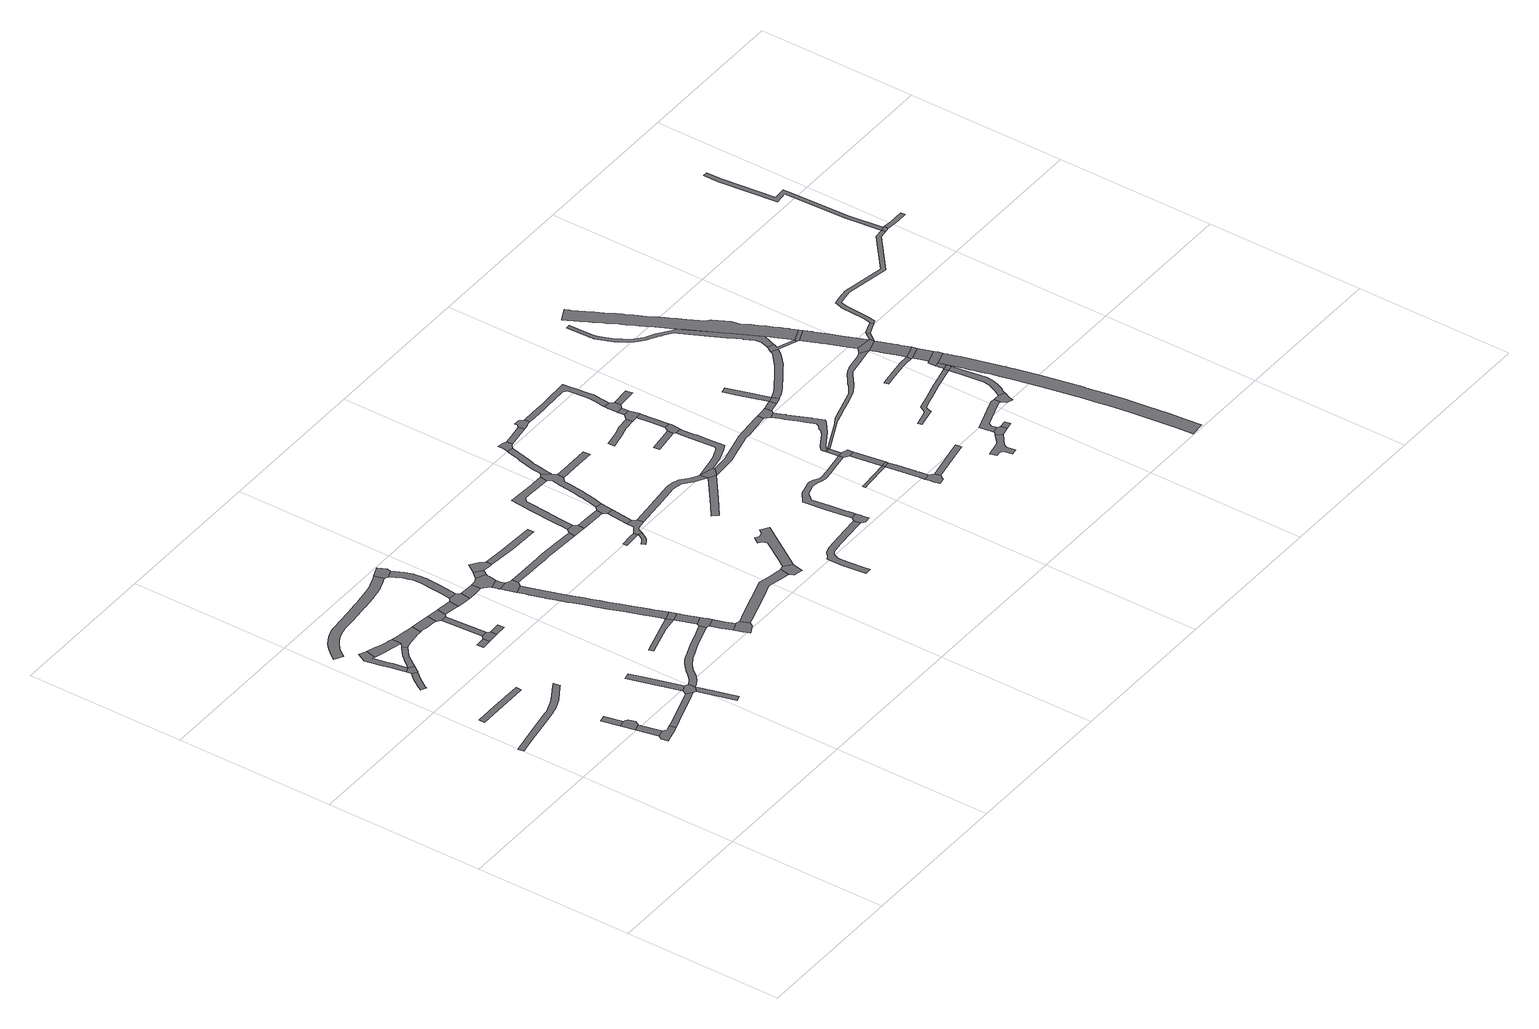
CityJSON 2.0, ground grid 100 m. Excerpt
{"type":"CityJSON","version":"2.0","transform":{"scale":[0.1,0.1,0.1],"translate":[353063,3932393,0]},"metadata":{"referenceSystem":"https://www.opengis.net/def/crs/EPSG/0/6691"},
"CityObjects":{
"road1":{"type":"Road","attributes":{"RoadStructureAttribute.sectionType":"1"},"geometry":[{"type":"MultiSurface","lod":"1","boundaries":[[[0,1,2,3,4,5,6,7,8,9,10,11,12,13,14,15,16,17,18,19,20,21,22,23]]]}]},
"road2":{"type":"Road","attributes":{"RoadStructureAttribute.sectionType":"1"},"geometry":[{"type":"MultiSurface","lod":"1","boundaries":[[[24,25,26,27,28]]]}]},
"road3":{"type":"Road","attributes":{"RoadStructureAttribute.sectionType":"1"},"geometry":[{"type":"MultiSurface","lod":"1","boundaries":[[[29,30,31,32]]]}]},
"road4":{"type":"Road","geometry":[{"type":"MultiSurface","lod":"1","boundaries":[[[33,34,35,36,37,29,32,38,39]]]}]},
"road5":{"type":"Road","attributes":{"RoadStructureAttribute.sectionType":"1"},"geometry":[{"type":"MultiSurface","lod":"1","boundaries":[[[40,41,42,43]]]}]},
"road6":{"type":"Road","attributes":{"RoadStructureAttribute.sectionType":"1"},"geometry":[{"type":"MultiSurface","lod":"1","boundaries":[[[42,31,30,44,45,46,43]]]}]},
"road7":{"type":"Road","attributes":{"RoadStructureAttribute.sectionType":"1"},"geometry":[{"type":"MultiSurface","lod":"1","boundaries":[[[47,48,49,50,51,52,53,54,55,56,57,58]]]}]},
"road8":{"type":"Road","geometry":[{"type":"MultiSurface","lod":"1","boundaries":[[[59,53,52,60,61,62,63]]]}]},
"road9":{"type":"Road","attributes":{"RoadStructureAttribute.sectionType":"1"},"geometry":[{"type":"MultiSurface","lod":"1","boundaries":[[[64,65,66,67,68,69,70,71,72,59,63,73,74,75,76,77,78]]]}]},
"road10":{"type":"Road","attributes":{"RoadStructureAttribute.sectionType":"1"},"geometry":[{"type":"MultiSurface","lod":"1","boundaries":[[[62,79,80,81,82,83,84,85,63]]]}]},
"road11":{"type":"Road","attributes":{"RoadStructureAttribute.sectionType":"1"},"geometry":[{"type":"MultiSurface","lod":"1","boundaries":[[[86,87,88,36,35,89,90,91,92,93]]]}]},
"road12":{"type":"Road","attributes":{"RoadStructureAttribute.sectionType":"1"},"geometry":[{"type":"MultiSurface","lod":"1","boundaries":[[[94,95,96,97,98,99,100,101,64,78]]]}]},
"road13":{"type":"Road","geometry":[{"type":"MultiSurface","lod":"1","boundaries":[[[96,102,82,81,103,104,105,106,107,108,109,110,111,112,113,97]]]}]},
"road14":{"type":"Road","geometry":[{"type":"MultiSurface","lod":"1","boundaries":[[[114,93,92,115,116,117,118,119,120]]]}]},
"road15":{"type":"Road","attributes":{"RoadStructureAttribute.sectionType":"1"},"geometry":[{"type":"MultiSurface","lod":"1","boundaries":[[[119,121,122,123,124,120]]]}]},
"road16":{"type":"Road","attributes":{"RoadStructureAttribute.sectionType":"1"},"geometry":[{"type":"MultiSurface","lod":"1","boundaries":[[[125,126,127,117,116,128,129]]]}]},
"road17":{"type":"Road","attributes":{"RoadStructureAttribute.sectionType":"1"},"geometry":[{"type":"MultiSurface","lod":"1","boundaries":[[[130,131,132,133,134,135,136,137,138,139,140,141,142,143,144,145,146,147,148,149,150,151,152,153,154,155,156,157,158,159,160,161,162,163,164,165,166,167,168,169,170,171,172,173,174,175,176,177,178]]]}]},
"road18":{"type":"Road","attributes":{"RoadStructureAttribute.sectionType":"1"},"geometry":[{"type":"MultiSurface","lod":"1","boundaries":[[[179,180,181,182,183]]]}]},
"road19":{"type":"Road","attributes":{"RoadStructureAttribute.sectionType":"1"},"geometry":[{"type":"MultiSurface","lod":"1","boundaries":[[[108,184,185,186,187,188,189,109]]]}]},
"road20":{"type":"Road","geometry":[{"type":"MultiSurface","lod":"1","boundaries":[[[182,190,191,192,193,194,183]]]}]},
"road21":{"type":"Road","attributes":{"RoadStructureAttribute.sectionType":"1"},"geometry":[{"type":"MultiSurface","lod":"1","boundaries":[[[194,193,195,196]]]}]},
"road22":{"type":"Road","attributes":{"RoadStructureAttribute.sectionType":"1"},"geometry":[{"type":"MultiSurface","lod":"1","boundaries":[[[191,197,198,192]]]}]},
"road23":{"type":"Road","geometry":[{"type":"MultiSurface","lod":"1","boundaries":[[[199,200,188,187,196,195]]]}]},
"road24":{"type":"Road","attributes":{"RoadStructureAttribute.sectionType":"1"},"geometry":[{"type":"MultiSurface","lod":"1","boundaries":[[[201,202,203,204,205,200,199]]]}]},
"road25":{"type":"Road","attributes":{"RoadStructureAttribute.sectionType":"1"},"geometry":[{"type":"MultiSurface","lod":"1","boundaries":[[[206,207,208,209,210,211,212,213,214,215,216,217,218,219,220,221,222,223,224,225,226,227,228,229,230,231,232,233,234,235,236,118,117]]]}]},
"road26":{"type":"Road","geometry":[{"type":"MultiSurface","lod":"1","boundaries":[[[237,238,203,202,239,240,241,242]]]}]},
"road27":{"type":"Road","attributes":{"RoadStructureAttribute.sectionType":"1"},"geometry":[{"type":"MultiSurface","lod":"1","boundaries":[[[243,244,245,246,247]]]}]},
"road28":{"type":"Road","attributes":{"RoadStructureAttribute.sectionType":"1"},"geometry":[{"type":"MultiSurface","lod":"1","boundaries":[[[248,249,250,251,252,253,254,255,256,257,258,259,260,261,262,263,264,265,266,267,268,269,270,271,272,273,274,275,276,277,237,242]]]}]},
"road29":{"type":"Road","attributes":{"RoadStructureAttribute.sectionType":"1"},"geometry":[{"type":"MultiSurface","lod":"1","boundaries":[[[240,278,279,280,281,282,241]]]}]},
"road30":{"type":"Road","geometry":[{"type":"MultiSurface","lod":"1","boundaries":[[[177,264,263,283,284,285,178]]]}]},
"road31":{"type":"Road","attributes":{"RoadStructureAttribute.sectionType":"1"},"geometry":[{"type":"MultiSurface","lod":"1","boundaries":[[[286,287,288,289,290,291,292]]]}]},
"road32":{"type":"Road","geometry":[{"type":"MultiSurface","lod":"1","boundaries":[[[293,281,280,294,286,292,295,296,297,298,299,300]]]}]},
"road33":{"type":"Road","geometry":[{"type":"MultiSurface","lod":"1","boundaries":[[[301,302,290,289,303,304,305,306]]]}]},
"road34":{"type":"Road","attributes":{"RoadStructureAttribute.sectionType":"1"},"geometry":[{"type":"MultiSurface","lod":"1","boundaries":[[[307,308,309,310,311,312,313,314,315,316,317,318,319,320,321,322,323,304,303,324,325,326,327,328,329,330,331,332,333,334,335,336,337,338,339,340,341,342,343,344,345,346,247,347]]]}]},
"road35":{"type":"Road","geometry":[{"type":"MultiSurface","lod":"1","boundaries":[[[246,348,347,247]]]}]},
"road36":{"type":"Road","attributes":{"RoadStructureAttribute.sectionType":"1"},"geometry":[{"type":"MultiSurface","lod":"1","boundaries":[[[349,350,351,352,353,348,246]]]}]},
"road37":{"type":"Road","geometry":[{"type":"MultiSurface","lod":"1","boundaries":[[[354,355,356,350,349,223,222,357]]]}]},
"road38":{"type":"Road","attributes":{"RoadStructureAttribute.sectionType":"1"},"geometry":[{"type":"MultiSurface","lod":"1","boundaries":[[[358,359,360,361,354,357]]]}]},
"road39":{"type":"Road","attributes":{"RoadStructureAttribute.sectionType":"1"},"geometry":[{"type":"MultiSurface","lod":"1","boundaries":[[[362,363,300,299,364,365]]]}]},
"road40":{"type":"Road","geometry":[{"type":"MultiSurface","lod":"1","boundaries":[[[360,359,366,367,368,369,370,371]]]}]},
"road41":{"type":"Road","geometry":[{"type":"MultiSurface","lod":"1","boundaries":[[[372,373,374,375,376,377,378,379,362,365]]]}]},
"road42":{"type":"Road","attributes":{"RoadStructureAttribute.sectionType":"1"},"geometry":[{"type":"MultiSurface","lod":"1","boundaries":[[[380,381,382,383,384,301,306,385,386,387,388,389,390,391,392,393]]]}]},
"road43":{"type":"Road","attributes":{"RoadStructureAttribute.sectionType":"1"},"geometry":[{"type":"MultiSurface","lod":"1","boundaries":[[[394,395,396,397,398,399,374,373]]]}]},
"road44":{"type":"Road","attributes":{"RoadStructureAttribute.sectionType":"1"},"geometry":[{"type":"MultiSurface","lod":"1","boundaries":[[[370,400,401,402,403,404,405,406,407,408,409,410,411,412,413,414,371]]]}]},
"road45":{"type":"Road","geometry":[{"type":"MultiSurface","lod":"1","boundaries":[[[392,415,416,417,418,419,420,393]]]}]},
"road46":{"type":"Road","geometry":[{"type":"MultiSurface","lod":"1","boundaries":[[[421,422,423,424,425,426]]]}]},
"road47":{"type":"Road","geometry":[{"type":"MultiSurface","lod":"1","boundaries":[[[427,428,429,407,406,430,431]]]}]},
"road48":{"type":"Road","attributes":{"RoadStructureAttribute.sectionType":"1"},"geometry":[{"type":"MultiSurface","lod":"1","boundaries":[[[432,433,434,435,436,437,438,439,440,441,442,443]]]}]},
"road49":{"type":"Road","attributes":{"RoadStructureAttribute.sectionType":"1"},"geometry":[{"type":"MultiSurface","lod":"1","boundaries":[[[444,445,446,418,417,447,448]]]}]},
"road50":{"type":"Road","geometry":[{"type":"MultiSurface","lod":"1","boundaries":[[[449,450,421,426,432,443,451,452,453,454,455,456]]]}]},
"road51":{"type":"Road","attributes":{"RoadStructureAttribute.sectionType":"1"},"geometry":[{"type":"MultiSurface","lod":"1","boundaries":[[[457,458,449,456]]]}]},
"road52":{"type":"Road","attributes":{"RoadStructureAttribute.sectionType":"1"},"geometry":[{"type":"MultiSurface","lod":"1","boundaries":[[[459,460,461,462,463,464,465,466,467,468,469,470,471,472,473,474,475,420,419,476,477,478,479,480,481,482,483,484,485,486,487,488,489,490,491]]]}]},
"road53":{"type":"Road","attributes":{"RoadStructureAttribute.sectionType":"1"},"geometry":[{"type":"MultiSurface","lod":"1","boundaries":[[[427,492,493,494,495,496,497,498,499,500,501,502,428]]]}]},
"road54":{"type":"Road","geometry":[{"type":"MultiSurface","lod":"1","boundaries":[[[503,448,447,504,458,457,505,506]]]}]},
"road55":{"type":"Road","attributes":{"RoadStructureAttribute.sectionType":"1"},"geometry":[{"type":"MultiSurface","lod":"1","boundaries":[[[507,508,509,510,511,512,513,514,515,516,517,518,519,520,521,522,523,524,525,526,527,528,529,530,531,532,533,534,535,536,537,538,539,540,541]]]}]},
"road56":{"type":"Road","geometry":[{"type":"MultiSurface","lod":"1","boundaries":[[[542,543,544,545,546,547,548,549,550,551,552,553,491,490,554,555,556,557,558,559,560,561,562,563,503,506]]]}]},
"road57":{"type":"Road","attributes":{"RoadStructureAttribute.sectionType":"1"},"geometry":[{"type":"MultiSurface","lod":"1","boundaries":[[[564,565,566,567,568,569,570,455,454,571,572,573,574,575,576,577,578,579]]]}]},
"road58":{"type":"Road","attributes":{"RoadStructureAttribute.sectionType":"1"},"geometry":[{"type":"MultiSurface","lod":"1","boundaries":[[[552,580,581,582,583,584,585,586,587,588,589,590,591,592,593,594,595,596,597,553]]]}]},
"road59":{"type":"Road","attributes":{"RoadStructureAttribute.sectionType":"1"},"geometry":[{"type":"MultiSurface","lod":"1","boundaries":[[[598,599,600,601,602,603,604,578]]]}]},
"road60":{"type":"Road","attributes":{"RoadStructureAttribute.sectionType":"1"},"geometry":[{"type":"MultiSurface","lod":"1","boundaries":[[[605,606,607,608,551,550]]]}]},
"road61":{"type":"Road","geometry":[{"type":"MultiSurface","lod":"1","boundaries":[[[540,609,610,611,612,613,614,541]]]}]},
"road62":{"type":"Road","geometry":[{"type":"MultiSurface","lod":"1","boundaries":[[[615,616,617,618,590,589,619,620,621]]]}]},
"road63":{"type":"Road","attributes":{"RoadStructureAttribute.sectionType":"1"},"geometry":[{"type":"MultiSurface","lod":"1","boundaries":[[[620,622,623,624,625,626,627,621]]]}]},
"road64":{"type":"Road","geometry":[{"type":"MultiSurface","lod":"1","boundaries":[[[628,629,579,578,604,630]]]}]},
"road65":{"type":"Road","geometry":[{"type":"MultiSurface","lod":"1","boundaries":[[[631,632,633,634,624,623,635,636,637,638,639,640]]]}]},
"road66":{"type":"Road","attributes":{"RoadStructureAttribute.sectionType":"1"},"geometry":[{"type":"MultiSurface","lod":"1","boundaries":[[[613,641,642,643,644,645,646,647,648,649,650,651,652,653,654,655,656,657,658,659,660,661,662,663,664,665,666,667,668,614]]]}]},
"road67":{"type":"Road","attributes":{"RoadStructureAttribute.sectionType":"1"},"geometry":[{"type":"MultiSurface","lod":"1","boundaries":[[[629,669,670,671,672,673,674,675,676,677,678,679,680,681,682,683,684,685,686,687,688,689,579]]]}]},
"road68":{"type":"Road","attributes":{"RoadStructureAttribute.sectionType":"1"},"geometry":[{"type":"MultiSurface","lod":"1","boundaries":[[[690,691,692,693,694,695,696,697]]]}]},
"road69":{"type":"Road","attributes":{"RoadStructureAttribute.sectionType":"1"},"geometry":[{"type":"MultiSurface","lod":"1","boundaries":[[[698,699,700,701]]]}]},
"road70":{"type":"Road","attributes":{"RoadStructureAttribute.sectionType":"1"},"geometry":[{"type":"MultiSurface","lod":"1","boundaries":[[[702,703,704,705,706,707]]]}]},
"road71":{"type":"Road","attributes":{"RoadStructureAttribute.sectionType":"1"},"geometry":[{"type":"MultiSurface","lod":"1","boundaries":[[[708,709,710,711,712,713,628,630,714,715,716,717,718,719,720,721,722]]]}]},
"road72":{"type":"Road","attributes":{"RoadStructureAttribute.sectionType":"1"},"geometry":[{"type":"MultiSurface","lod":"1","boundaries":[[[723,724,725,726,727,728,729,730,731,732,733,734,735,736,737,738,739,740,741,742,743,744,745,746,747,748,749,631,640]]]}]},
"road73":{"type":"Road","geometry":[{"type":"MultiSurface","lod":"1","boundaries":[[[698,701,679,678,750,751,752,753]]]}]},
"road74":{"type":"Road","geometry":[{"type":"MultiSurface","lod":"1","boundaries":[[[754,755,756,757,758,759,760,761,762]]]}]},
"road75":{"type":"Road","attributes":{"RoadStructureAttribute.sectionType":"1"},"geometry":[{"type":"MultiSurface","lod":"1","boundaries":[[[752,763,764,765,766,767,768,753]]]}]},
"road76":{"type":"Road","geometry":[{"type":"MultiSurface","lod":"1","boundaries":[[[769,765,764,770,771,772,690,697]]]}]},
"road77":{"type":"Road","attributes":{"RoadStructureAttribute.sectionType":"1"},"geometry":[{"type":"MultiSurface","lod":"1","boundaries":[[[707,773,774,775,776,777,778,756,755,779,780,781,782,783,784]]]}]},
"road78":{"type":"Road","attributes":{"RoadStructureAttribute.sectionType":"1"},"geometry":[{"type":"MultiSurface","lod":"1","boundaries":[[[785,786,787,772,771,788,789]]]}]},
"road79":{"type":"Road","geometry":[{"type":"MultiSurface","lod":"1","boundaries":[[[702,707,784,790]]]}]},
"road80":{"type":"Road","attributes":{"RoadStructureAttribute.sectionType":"1"},"geometry":[{"type":"MultiSurface","lod":"1","boundaries":[[[791,792,793,794]]]}]},
"road81":{"type":"Road","attributes":{"RoadStructureAttribute.sectionType":"1"},"geometry":[{"type":"MultiSurface","lod":"1","boundaries":[[[795,796,702,790,797]]]}]},
"road82":{"type":"Road","geometry":[{"type":"MultiSurface","lod":"1","boundaries":[[[798,734,733,799,800,801,785,789,802]]]}]},
"road83":{"type":"Road","geometry":[{"type":"MultiSurface","lod":"1","boundaries":[[[803,793,792,656,655,795,797]]]}]},
"road84":{"type":"Road","geometry":[{"type":"MultiSurface","lod":"1","boundaries":[[[804,805,806,791,794]]]}]},
"road85":{"type":"Road","attributes":{"RoadStructureAttribute.sectionType":"1"},"geometry":[{"type":"MultiSurface","lod":"1","boundaries":[[[807,808,798,802]]]}]},
"road86":{"type":"Road","attributes":{"RoadStructureAttribute.sectionType":"1"},"geometry":[{"type":"MultiSurface","lod":"1","boundaries":[[[809,810,811,812,754,762]]]}]},
"road87":{"type":"Road","attributes":{"RoadStructureAttribute.sectionType":"1"},"geometry":[{"type":"MultiSurface","lod":"1","boundaries":[[[813,814,815,816,817,818,819,820,821,822,823,824,825,826,806,805,827,828,829,830,831,832,833,834,835,836,837,838,839,840]]]}]},
"road88":{"type":"Road","geometry":[{"type":"MultiSurface","lod":"1","boundaries":[[[721,841,840,839,842,843,844,845,722]]]}]},
"road89":{"type":"Road","attributes":{"RoadStructureAttribute.sectionType":"1"},"geometry":[{"type":"MultiSurface","lod":"1","boundaries":[[[846,847,843,842,848,849,850,851]]]}]},
"road90":{"type":"Road","attributes":{"RoadStructureAttribute.sectionType":"1"},"geometry":[{"type":"MultiSurface","lod":"1","boundaries":[[[852,853,854,855,851,856]]]}]},
"road91":{"type":"Road","attributes":{"RoadStructureAttribute.sectionType":"1"},"geometry":[{"type":"MultiSurface","lod":"1","boundaries":[[[857,858,859,860,861,862,863,864,865,866,867,868,869,870,871,872]]]}]},
"road92":{"type":"Road","geometry":[{"type":"MultiSurface","lod":"1","boundaries":[[[851,850,873,874,856]]]}]},
"road93":{"type":"Road","geometry":[{"type":"MultiSurface","lod":"1","boundaries":[[[875,857,872,876,877,878,879]]]}]},
"road94":{"type":"Road","attributes":{"RoadStructureAttribute.sectionType":"1"},"geometry":[{"type":"MultiSurface","lod":"1","boundaries":[[[880,881,882,883,884,885,886,887,888,889,890,891,892,893,894,895,896,897,805,804,898,899,900,901,902,903,904,905,906,907,908,909,910,911,912,913,914,915,916,917,918,919]]]}]},
"road95":{"type":"Road","geometry":[{"type":"MultiSurface","lod":"1","boundaries":[[[876,920,921,877]]]}]},
"road96":{"type":"Road","attributes":{"RoadStructureAttribute.sectionType":"1"},"geometry":[{"type":"MultiSurface","lod":"1","boundaries":[[[874,922,923,924,925,926,927,928,929,930,931,932,933,934,935,936,937,938,939,940,941,942,943,944,856]]]}]},
"road97":{"type":"Road","attributes":{"RoadStructureAttribute.sectionType":"1"},"geometry":[{"type":"MultiSurface","lod":"1","boundaries":[[[878,945,946,947,948,949,950,951,952,953,954,879]]]}]},
"road98":{"type":"Road","attributes":{"RoadStructureAttribute.sectionType":"1"},"geometry":[{"type":"MultiSurface","lod":"1","boundaries":[[[955,956,957,958,959,960,961,962,963,964,965,966,967,968,969,970,971,972,973,974]]]}]},
"road99":{"type":"Road","attributes":{"RoadStructureAttribute.sectionType":"1"},"geometry":[{"type":"MultiSurface","lod":"1","boundaries":[[[975,976,977,978,979,980,981,982,983,984,985,986,987,988,989,990,991,992,993,994,995,996,997,998,999,1000,1001,1002,1003,1004,1005,1006,1007,1008,1009,1010,1011,1012,1013,1014,1015,1016,1017,1018,1019,1020,1021,1022,1023,1024,1025]]]}]},
"road100":{"type":"Road","geometry":[{"type":"MultiSurface","lod":"1","boundaries":[[[1026,1027,1028,1029,950,949,1030,1031]]]}]},
"road101":{"type":"Road","attributes":{"RoadStructureAttribute.sectionType":"1"},"geometry":[{"type":"MultiSurface","lod":"1","boundaries":[[[1032,1033,1034,1035,1036,1037,1038,1039,1040,1041,1042,1043,1044,1045]]]}]},
"road102":{"type":"Road","attributes":{"RoadStructureAttribute.sectionType":"1"},"geometry":[{"type":"MultiSurface","lod":"1","boundaries":[[[1046,1047,1048,1049,1050,1051,1052,1053,1054,1055,1056,1057,1058,1059,1060,1061,1062,1063,1064,1065,1066,1067,1068,1069,1070,1071,1072,1073,1074,1075,1076,1077,1078,1079,1080,1081,1082,1083,1084,1085,1086,1087,1088,1089,1090,1091,1092,1093,1094,1095,1096,1097,1098,1099,1100,1101,1102,1103,1104,1105,1106,1107,1108,1109]]]}]},
"road103":{"type":"Road","geometry":[{"type":"MultiSurface","lod":"1","boundaries":[[[1074,1110,1111,975,1025,1112,1113,1114,934,933,1115]]]}]},
"road104":{"type":"Road","attributes":{"RoadStructureAttribute.sectionType":"1"},"geometry":[{"type":"MultiSurface","lod":"1","boundaries":[[[1116,1117,1118,1119,1120,1121,1122,1123,1124,1125,1029,1028,1126,1127,1128,1129,1130,1131,1132,1133,1134,1135,974]]]}]},
"road105":{"type":"Road","attributes":{"RoadStructureAttribute.sectionType":"1"},"geometry":[{"type":"MultiSurface","lod":"1","boundaries":[[[1136,1137,1138,1139,1140,1141,1142,1143,1144,1145,1146,1147,1148,1149,1150,1151,1152,1153,1154,1155,1156,1157,1158,1159,1160,1161,1162,1163,1164,1165,1166,1167,1168,1169,1170,1171,1172,1173,1174,1175,1176,1177,1178,1179,1180,1181,1182,1183,1184,1185,1186,1187,1188,1189,1190,1191,1192,1193,1194,1195,1196,1197,1198,1199,1200,1201,1202,1203,1204,1205,1206,1207,1208,1209]]]}]},
"road106":{"type":"Road","geometry":[{"type":"MultiSurface","lod":"1","boundaries":[[[974,1135,1210,1211,955]]]}]},
"road107":{"type":"Road","attributes":{"RoadStructureAttribute.sectionType":"1"},"geometry":[{"type":"MultiSurface","lod":"1","boundaries":[[[1212,1213,1214,1215,1216,1211,1210,1217,1218,1219,1220,1209]]]}]},
"road108":{"type":"Road","geometry":[{"type":"MultiSurface","lod":"1","boundaries":[[[1221,1222,1075,1074,1115]]]}]},
"road109":{"type":"Road","geometry":[{"type":"MultiSurface","lod":"1","boundaries":[[[1223,1224,1225,1226,1227,1228,880,919]]]}]},
"road110":{"type":"Road","attributes":{"RoadStructureAttribute.sectionType":"1"},"geometry":[{"type":"MultiSurface","lod":"1","boundaries":[[[1229,1230,1231,1232,1233,1234,1226,1225,1235,1236,1237,1238,1239,1240,1241,1222,1221]]]}]},
"road111":{"type":"Road","attributes":{"RoadStructureAttribute.sectionType":"1"},"geometry":[{"type":"MultiSurface","lod":"1","boundaries":[[[1242,1243,1244,1245,1246,1247,1248,1249,1250,1223,919,1251,1252,1253,1254,1255,1045]]]}]},
"road112":{"type":"Road","geometry":[{"type":"MultiSurface","lod":"1","boundaries":[[[1256,1257,1212,1209,1208,1258,1259,1260,1261]]]}]},
"road113":{"type":"Road","geometry":[{"type":"MultiSurface","lod":"1","boundaries":[[[1044,1262,1263,1242,1045]]]}]},
"road114":{"type":"Road","attributes":{"RoadStructureAttribute.sectionType":"1"},"geometry":[{"type":"MultiSurface","lod":"1","boundaries":[[[1262,1264,1265,1266,1267,1268,1269,1261,1260,1263]]]}]},
"road115":{"type":"Road","attributes":{"RoadStructureAttribute.sectionType":"1"},"geometry":[{"type":"MultiSurface","lod":"1","boundaries":[[[1224,1223,1270,1271]]]}]},
"road116":{"type":"Road","geometry":[{"type":"MultiSurface","lod":"1","boundaries":[[[1270,1272,1273,1274,1275,1276,1277,1278,1279,1280,1281,1282,1271]]]}]},
"road117":{"type":"Road","attributes":{"RoadStructureAttribute.sectionType":"1"},"geometry":[{"type":"MultiSurface","lod":"1","boundaries":[[[1276,1283,1284,1285,1286,1287,1288,1289,1290,1291,1292,1293,1294,1295,1296,1297,1298,1299,1300,1277]]]}]},
"road118":{"type":"Road","geometry":[{"type":"MultiSurface","lod":"1","boundaries":[[[1291,1301,1302,1303,1304,1292]]]}]},
"road119":{"type":"Road","attributes":{"RoadStructureAttribute.sectionType":"1"},"geometry":[{"type":"MultiSurface","lod":"1","boundaries":[[[1304,1305,1306,1307,1308,1309,1310,1311,1312,1313,1314,1315,1292]]]}]},
"road120":{"type":"Road","attributes":{"RoadStructureAttribute.sectionType":"1"},"geometry":[{"type":"MultiSurface","lod":"1","boundaries":[[[1302,1316,1317,1318,1319,1320,1303]]]}]}
},
"vertices":[
[49,1406,0],[152,1426,0],[327,1456,0],[366,1462,0],[405,1471,0],[408,1472,0],[452,1488,0],[487,1503,0],[582,1561,0],[599,1571,0],[590,1613,0],[569,1600,0],[468,1539,0],[438,1525,0],[367,1500,0],[359,1498,0],[354,1498,0],[321,1493,0],[168,1466,0],[146,1463,0],[42,1442,0],[11,1437,0],[0,1434,0],[7,1398,0],
[92,1723,0],[443,1722,0],[444,1757,0],[236,1760,0],[93,1761,0],
[587,880,0],[556,1020,0],[510,1004,0],[540,870,0],
[535,803,0],[631,828,0],[657,836,0],[647,874,0],[612,864,0],[540,867,0],[525,842,0],
[508,1217,0],[465,1208,0],[490,1095,0],[534,1105,0],
[572,1046,0],[561,1090,0],[548,1097,0],
[165,2170,0],[197,2217,0],[209,2234,0],[225,2253,0],[235,2264,0],[247,2278,0],[220,2301,0],[208,2287,0],[175,2251,0],[137,2196,0],[125,2175,0],[159,2157,0],
[214,2330,0],[251,2283,0],[253,2286,0],[279,2322,0],[250,2343,0],
[239,2613,0],[222,2619,0],[191,2635,0],[162,2577,0],[168,2545,0],[185,2465,0],[196,2414,0],[198,2405,0],[211,2342,0],[236,2404,0],[230,2435,0],[223,2466,0],[207,2539,0],[204,2553,0],[221,2548,0],
[313,2368,0],[339,2403,0],[397,2450,0],[377,2477,0],[317,2429,0],[301,2408,0],[297,2404,0],
[848,937,0],[693,886,0],[671,880,0],[667,840,0],[715,855,0],[931,925,0],[966,937,0],[930,964,0],
[288,2530,0],[343,2514,0],[403,2498,0],[406,2562,0],[375,2569,0],[374,2569,0],[327,2582,0],[293,2594,0],
[385,2483,0],[409,2454,0],[422,2458,0],[448,2463,0],[497,2467,0],[511,2469,0],[551,2471,0],[560,2536,0],[524,2541,0],[486,2547,0],[476,2548,0],[470,2548,0],
[943,984,0],[974,933,0],[980,928,0],[1011,956,0],[1010,998,0],[987,1010,0],[946,989,0],
[921,1242,0],[897,1325,0],[854,1313,0],[868,1264,0],
[1083,710,0],[1053,813,0],[1039,861,0],[1017,800,0],[1046,698,0],
[789,2957,0],[771,2949,0],[733,2935,0],[706,2929,0],[670,2921,0],[585,2909,0],[565,2907,0],[535,2904,0],[465,2897,0],[377,2889,0],[322,2884,0],[315,2883,0],[297,2881,0],[275,2876,0],[252,2869,0],[227,2859,0],[195,2842,0],[169,2825,0],[150,2810,0],[140,2801,0],[105,2763,0],[74,2720,0],[128,2691,0],[148,2723,0],[173,2748,0],[206,2775,0],[229,2791,0],[243,2797,0],[251,2802,0],[277,2813,0],[303,2821,0],[311,2822,0],[333,2826,0],[369,2828,0],[414,2832,0],[514,2843,0],[529,2844,0],[547,2845,0],[555,2846,0],[595,2850,0],[639,2854,0],[667,2859,0],[699,2865,0],[737,2874,0],[755,2880,0],[760,2882,0],[770,2886,0],[823,2906,0],[809,2965,0],
[634,2150,0],[635,2119,0],[636,2110,0],[697,2113,0],[695,2153,0],
[575,2470,0],[592,2467,0],[666,2458,0],[676,2456,0],[685,2518,0],[650,2523,0],
[713,2114,0],[772,2116,0],[770,2156,0],[752,2171,0],[712,2172,0],
[737,2433,0],[697,2434,0],
[845,2119,0],[843,2159,0],
[753,2447,0],[765,2507,0],
[827,2437,0],[853,2433,0],[863,2494,0],[793,2504,0],[790,2504,0],
[1035,965,0],[1069,985,0],[1084,1000,0],[1092,1007,0],[1123,1045,0],[1130,1052,0],[1141,1062,0],[1162,1080,0],[1179,1093,0],[1191,1100,0],[1197,1104,0],[1217,1115,0],[1220,1116,0],[1266,1133,0],[1305,1150,0],[1325,1158,0],[1481,1211,0],[1467,1248,0],[1443,1240,0],[1408,1227,0],[1401,1224,0],[1311,1195,0],[1232,1164,0],[1200,1151,0],[1176,1141,0],[1171,1137,0],[1155,1126,0],[1129,1104,0],[1102,1078,0],[1078,1053,0],[1046,1020,0],
[885,2512,0],[870,2499,0],[897,2426,0],[950,2421,0],[956,2484,0],[937,2507,0],
[1134,1354,0],[1142,1325,0],[1336,1382,0],[1431,1394,0],[1415,1437,0],
[944,2578,0],[949,2626,0],[954,2682,0],[956,2705,0],[956,2707,0],[957,2715,0],[957,2729,0],[955,2754,0],[950,2783,0],[948,2798,0],[943,2817,0],[931,2846,0],[920,2872,0],[919,2873,0],[907,2895,0],[897,2913,0],[851,2894,0],[865,2870,0],[870,2861,0],[884,2826,0],[894,2803,0],[895,2797,0],[897,2789,0],[898,2785,0],[902,2770,0],[907,2738,0],[906,2706,0],[901,2651,0],[899,2638,0],[893,2573,0],
[986,2417,0],[992,2418,0],[1055,2421,0],[1053,2480,0],[1048,2480,0],
[904,2942,0],[878,2995,0],[845,2980,0],
[1099,2377,0],[1108,2347,0],[1110,2339,0],[1112,2330,0],[1172,2341,0],[1164,2371,0],[1160,2394,0],
[1084,2481,0],[1097,2387,0],[1161,2400,0],[1164,2426,0],[1167,2445,0],[1169,2454,0],[1175,2469,0],[1112,2495,0],
[1215,2323,0],[1198,2323,0],[1140,2241,0],[1198,2258,0],[1208,2273,0],[1215,2284,0],
[1454,1510,0],[1445,1534,0],[1436,1559,0],[1389,1689,0],[1378,1719,0],[1358,1775,0],[1340,1826,0],[1326,1866,0],[1326,1867,0],[1322,1878,0],[1313,1904,0],[1301,1936,0],[1294,1956,0],[1263,2048,0],[1255,2072,0],[1245,2102,0],[1244,2105,0],[1155,2191,0],[1160,2175,0],[1178,2118,0],[1179,2114,0],[1187,2087,0],[1190,2077,0],[1207,2025,0],[1230,1958,0],[1232,1952,0],[1233,1951,0],[1245,1915,0],[1257,1882,0],[1272,1839,0],[1276,1827,0],[1276,1826,0],[1281,1813,0],[1281,1812,0],[1302,1754,0],[1336,1660,0],[1367,1574,0],[1367,1572,0],[1397,1489,0],[1413,1444,0],[1473,1457,0],
[1488,1414,0],
[1476,1268,0],[1533,1289,0],[1496,1389,0],[1494,1396,0],[1491,1404,0],
[1556,1224,0],[1548,1248,0],[1544,1258,0],[1499,1203,0],
[1523,1136,0],[1546,1075,0],[1601,1098,0],[1580,1155,0],
[1146,2537,0],[1124,2509,0],[1178,2476,0],[1194,2499,0],
[1556,1048,0],[1565,1021,0],[1579,981,0],[1634,1010,0],[1651,1035,0],[1630,1090,0],
[1248,2495,0],[1263,2494,0],[1267,2534,0],[1243,2559,0],[1189,2596,0],[1187,2593,0],[1159,2553,0],[1148,2539,0],
[1628,2314,0],[1504,2320,0],[1463,2321,0],[1453,2321,0],[1306,2322,0],[1348,2280,0],[1391,2280,0],[1466,2279,0],[1501,2278,0],[1559,2276,0],[1678,2271,0],[1710,2269,0],[1732,2268,0],[1739,2309,0],
[1400,2483,0],[1446,2479,0],[1632,2471,0],[1634,2511,0],[1449,2519,0],[1386,2524,0],
[1676,1042,0],[1772,1073,0],[1890,1110,0],[1978,1139,0],[2095,1116,0],[2106,1114,0],[2126,1108,0],[2136,1170,0],[2111,1174,0],[2059,1184,0],[2007,1194,0],[1974,1200,0],[1908,1179,0],[1758,1132,0],[1663,1101,0],
[1807,2264,0],[1812,2264,0],[1819,2264,0],[1821,2305,0],[1803,2329,0],[1757,2331,0],
[1938,2016,0],[1897,2014,0],[1828,2010,0],[1829,1983,0],[1900,1987,0],[1939,1988,0],
[2213,1139,0],[2166,1176,0],[2159,1175,0],[2140,1082,0],[2199,1069,0],
[1942,1988,0],[1938,1979,0],[1928,1962,0],[1916,1948,0],[1905,1938,0],[1885,1929,0],[1896,1906,0],[1918,1917,0],[1934,1930,0],[1949,1948,0],[1961,1968,0],[1966,1979,0],
[1913,2301,0],[1911,2301,0],[1907,2302,0],[1984,2257,0],[1988,2298,0],
[1987,2093,0],[1982,2048,0],[1972,1994,0],[1981,2013,0],[1993,2021,0],[2051,2027,0],[2047,2068,0],[2025,2089,0],
[2042,2230,0],[2002,2235,0],
[1989,2722,0],[1980,2722,0],[1976,2722,0],[1952,2723,0],[1834,2728,0],[1832,2728,0],[1826,2728,0],[1793,2731,0],[1783,2624,0],[1782,2612,0],[1774,2519,0],[1772,2507,0],[1770,2481,0],[1764,2421,0],[1763,2407,0],[1762,2396,0],[1762,2386,0],[1804,2351,0],[1805,2386,0],[1810,2434,0],[1813,2455,0],[1822,2545,0],[1823,2563,0],[1824,2574,0],[1825,2577,0],[1833,2662,0],[1849,2676,0],[1856,2682,0],[1944,2678,0],[1946,2678,0],[1977,2677,0],[2045,2674,0],[2055,2719,0],
[2359,1360,0],[2408,1434,0],[2358,1467,0],[2338,1439,0],[2309,1433,0],[2284,1449,0],[2256,1408,0],[2281,1391,0],[2288,1362,0],[2197,1223,0],[2174,1189,0],
[2011,2319,0],[1992,2247,0],[2046,2270,0],[2051,2309,0],
[2615,1080,0],[2560,1075,0],[2448,1065,0],[2433,1061,0],[2418,1056,0],[2401,1047,0],[2392,1039,0],[2380,1026,0],[2358,1014,0],[2359,995,0],[2360,897,0],[2361,885,0],[2363,867,0],[2375,764,0],[2417,769,0],[2411,816,0],[2403,890,0],[2399,942,0],[2400,965,0],[2400,968,0],[2402,979,0],[2403,982,0],[2406,992,0],[2415,1006,0],[2425,1013,0],[2429,1016,0],[2439,1021,0],[2443,1022,0],[2453,1023,0],[2504,1029,0],[2553,1034,0],[2563,1035,0],[2571,1036,0],[2728,1049,0],[2720,1089,0],
[2055,2329,0],[2061,2353,0],[2067,2383,0],[2075,2416,0],[2075,2422,0],[2081,2464,0],[2093,2557,0],[2098,2593,0],[2120,2612,0],[2129,2657,0],[2110,2680,0],[2079,2738,0],[2065,2652,0],[2065,2650,0],[2057,2590,0],[2050,2543,0],[2044,2495,0],[2042,2482,0],[2036,2441,0],[2034,2427,0],[2031,2415,0],[2024,2383,0],
[2567,2015,0],[2523,2040,0],[2467,2084,0],[2426,2099,0],[2386,2103,0],[2153,2079,0],[2146,2078,0],[2142,2037,0],[2214,2045,0],[2386,2063,0],[2417,2059,0],[2447,2049,0],[2500,2007,0],[2556,1975,0],[2577,1963,0],[2569,2014,0],
[2112,2700,0],[2114,2715,0],[2117,2732,0],[2124,2768,0],[2129,2796,0],[2133,2823,0],[2135,2830,0],[2138,2841,0],[2143,2859,0],[2177,2993,0],[2138,3000,0],[2134,2985,0],[2122,2937,0],[2119,2922,0],[2110,2894,0],[2097,2845,0],[2088,2795,0],[2080,2745,0],
[2384,1813,0],[2383,1813,0],[2308,1756,0],[2336,1720,0],[2456,1812,0],[2456,1813,0],[2619,1938,0],
[2227,2612,0],[2374,2612,0],[2374,2657,0],[2227,2657,0],
[2750,1030,0],[2789,1036,0],[2783,1079,0],[2783,1080,0],[2777,1118,0],[2737,1112,0],
[2181,3061,0],[2144,3065,0],[2146,3040,0],[2146,3033,0],[2194,3012,0],[2208,3014,0],[2202,3051,0],
[2227,3017,0],[2354,3037,0],[2348,3074,0],[2277,3063,0],[2263,3060,0],[2227,3055,0],
[2660,1979,0],[2661,1990,0],[2621,1937,0],
[2422,3085,0],[2401,3107,0],[2361,3109,0],[2361,3088,0],[2366,3038,0],[2386,3042,0],[2387,3043,0],[2392,3047,0],[2413,3050,0],[2421,3050,0],
[2774,1142,0],[2770,1163,0],[2768,1178,0],[2754,1277,0],[2741,1388,0],[2752,1404,0],[2776,1429,0],[2831,1448,0],[2850,1450,0],[2883,1444,0],[2918,1433,0],[2941,1430,0],[2994,1437,0],[3026,1442,0],[3150,1460,0],[3146,1487,0],[3038,1471,0],[2991,1464,0],[2941,1457,0],[2929,1459,0],[2922,1460,0],[2893,1476,0],[2872,1487,0],[2857,1486,0],[2846,1486,0],[2762,1465,0],[2697,1414,0],[2714,1271,0],
[2746,2009,0],[2766,2013,0],[2831,2039,0],[2863,2052,0],[2855,2157,0],[2855,2159,0],[2850,2233,0],[2848,2247,0],[2843,2320,0],[2844,2333,0],[2804,2336,0],[2803,2320,0],[2808,2244,0],[2809,2239,0],[2809,2233,0],[2820,2091,0],[2810,2074,0],[2771,2058,0],[2746,2047,0],[2702,2038,0],[2649,2026,0],
[2745,2630,0],[2667,2623,0],[2610,2607,0],[2513,2588,0],[2515,2547,0],[2619,2568,0],[2674,2583,0],[2748,2589,0],
[2790,2385,0],[2624,2363,0],[2630,2324,0],[2789,2345,0],
[3210,1243,0],[3025,1227,0],[2999,1225,0],[3000,1207,0],[3027,1210,0],[3213,1225,0],
[3158,2055,0],[2968,2035,0],[2962,2033,0],[2949,2030,0],[2779,1987,0],[2772,1986,0],[2778,1946,0],[2824,1958,0],[2952,1989,0],[2974,1995,0],[2988,1997,0],[3020,1995,0],[3161,2014,0],[3183,2015,0],[3182,2056,0],
[2473,3048,0],[2520,3048,0],[2559,3049,0],[2589,3049,0],[2744,3054,0],[2766,3037,0],[2777,2928,0],[2780,2903,0],[2776,2859,0],[2769,2797,0],[2769,2794,0],[2810,2790,0],[2810,2793,0],[2811,2802,0],[2815,2845,0],[2820,2905,0],[2818,2930,0],[2808,3028,0],[2805,3049,0],[2800,3092,0],[2771,3091,0],[2747,3090,0],[2682,3089,0],[2595,3085,0],[2540,3086,0],[2508,3086,0],[2506,3086,0],
[2845,2358,0],[2848,2402,0],[2847,2415,0],[2807,2411,0],
[3317,966,0],[3289,985,0],[3248,979,0],[3249,978,0],[3252,954,0],[3255,930,0],[3263,892,0],[3303,900,0],[3325,932,0],
[2839,2504,0],[2830,2595,0],[2790,2591,0],[2792,2579,0],[2797,2519,0],[2799,2500,0],
[2790,2592,0],[2830,2598,0],[2814,2662,0],[2773,2659,0],
[3213,1223,0],[3213,1220,0],[3232,1091,0],[3240,1041,0],[3241,1034,0],[3241,1030,0],[3287,999,0],[3280,1044,0],[3278,1062,0],[3277,1066,0],[3259,1184,0],[3252,1231,0],
[2770,2703,0],[2772,2676,0],[2772,2672,0],[2812,2692,0],[2811,2706,0],
[3251,1243,0],
[3137,1561,0],[3146,1488,0],[3175,1491,0],[3166,1565,0],
[3182,1437,0],[3185,1410,0],[3221,1443,0],
[2830,2768,0],[2767,2780,0],[2766,2768,0],[2767,2740,0],[2830,2727,0],
[3216,1477,0],
[3169,1566,0],[3165,1575,0],[3135,1572,0],
[2957,2735,0],[2949,2775,0],
[3555,973,0],[3600,981,0],[3593,1018,0],[3549,1010,0],
[3234,1940,0],[3243,1917,0],[3271,1849,0],[3290,1803,0],[3297,1786,0],[3299,1780,0],[3311,1751,0],[3297,1724,0],[3283,1717,0],[3274,1697,0],[3251,1676,0],[3158,1619,0],[3136,1597,0],[3134,1583,0],[3164,1583,0],[3177,1596,0],[3280,1659,0],[3353,1715,0],[3365,1733,0],[3349,1771,0],[3339,1797,0],[3336,1802,0],[3309,1868,0],[3281,1934,0],[3281,1935,0],[3276,1947,0],[3254,2002,0],[3214,1986,0],
[3209,1998,0],[3264,2020,0],[3259,2063,0],[3230,2060,0],[3203,2057,0],
[3309,2073,0],[3265,2064,0],[3268,2021,0],[3313,2029,0],[3335,2035,0],[3324,2077,0],
[3310,2264,0],[3284,2349,0],[3246,2337,0],[3269,2262,0],[3363,2088,0],
[3791,892,0],[3749,854,0],[3740,845,0],[3738,843,0],[3634,820,0],[3647,778,0],[3678,784,0],[3699,768,0],[3708,717,0],[3728,721,0],[3745,724,0],[3737,775,0],[3736,779,0],[3738,782,0],[3751,804,0],[3820,860,0],
[3369,2044,0],[3379,2048,0],
[3809,908,0],[3877,871,0],[3869,908,0],[3851,922,0],[3808,915,0],
[3956,1920,0],[3938,1912,0],[3909,1906,0],[3880,1902,0],[3825,1892,0],[3820,1890,0],[3792,1879,0],[3761,1861,0],[3727,1835,0],[3700,1814,0],[3693,1808,0],[3683,1798,0],[3675,1792,0],[3630,1761,0],[3549,1736,0],[3433,1702,0],[3408,1695,0],[3365,1668,0],[3391,1669,0],[3402,1672,0],[3436,1682,0],[3506,1702,0],[3521,1707,0],[3553,1716,0],[3636,1741,0],[3647,1745,0],[3660,1750,0],[3699,1773,0],[3720,1790,0],[3729,1797,0],[3730,1798,0],[3735,1802,0],[3793,1847,0],[3801,1853,0],[3808,1854,0],[3861,1863,0],[3894,1868,0],[3909,1871,0],[3962,1880,0],[4010,1888,0],
[3922,880,0],[3913,915,0],
[3400,2057,0],[3404,2058,0],[3432,2071,0],[3469,2092,0],[3542,2140,0],[3603,2182,0],[3632,2201,0],[3692,2255,0],[3708,2270,0],[3722,2289,0],[3728,2298,0],[3731,2304,0],[3692,2324,0],[3689,2318,0],[3676,2301,0],[3605,2236,0],[3593,2228,0],[3549,2198,0],[3515,2175,0],[3468,2144,0],[3447,2130,0],[3408,2108,0],[3385,2098,0],
[3845,957,0],[3855,978,0],[4010,1030,0],[4033,1037,0],[4046,1035,0],[4047,1078,0],[4022,1079,0],[4005,1074,0],[3842,1019,0],[3795,1003,0],
[4108,1457,0],[3966,1422,0],[3961,1421,0],[3858,1393,0],[3836,1387,0],[3759,1368,0],[3736,1326,0],[3736,1324,0],[3680,1311,0],[3632,1299,0],[3637,1273,0],[3680,1282,0],[3762,1299,0],[3763,1316,0],[3774,1342,0],[3832,1358,0],[3859,1365,0],[3964,1394,0],[3967,1395,0],[4115,1429,0],
[3755,2349,0],[3783,2430,0],[3755,2485,0],[3700,2593,0],[3679,2635,0],[3666,2659,0],[3587,2815,0],[3561,2865,0],[3538,2876,0],[3459,2934,0],[3458,2935,0],[3435,2947,0],[3401,2965,0],[3371,2991,0],[3357,3003,0],[3331,3032,0],[3316,3058,0],[3297,3090,0],[3275,3144,0],[3268,3161,0],[3257,3188,0],[3256,3210,0],[3252,3308,0],[3249,3365,0],[3223,3364,0],[3227,3264,0],[3228,3240,0],[3228,3208,0],[3229,3196,0],[3230,3183,0],[3274,3076,0],[3309,3015,0],[3336,2986,0],[3352,2971,0],[3385,2942,0],[3395,2936,0],[3411,2928,0],[3443,2912,0],[3445,2911,0],[3465,2896,0],[3477,2888,0],[3522,2856,0],[3560,2778,0],[3611,2678,0],[3654,2593,0],[3660,2581,0],[3696,2513,0],[3696,2512,0],[3727,2450,0],[3731,2412,0],[3714,2363,0],
[4109,1019,0],[4112,1029,0],[4126,1060,0],[4089,1077,0],[4062,1004,0],[4101,990,0],
[4013,1685,0],[3998,1684,0],[3929,1673,0],[3882,1666,0],[3848,1661,0],[3822,1657,0],[3826,1629,0],[3838,1631,0],[3877,1637,0],[3932,1645,0],[4001,1656,0],[4025,1656,0],[4082,1656,0],[4082,1687,0],
[3268,3427,0],[3315,3336,0],[3329,3310,0],[3347,3275,0],[3353,3265,0],[3376,3220,0],[3383,3207,0],[3416,3146,0],[3422,3134,0],[3434,3111,0],[3443,3095,0],[3448,3086,0],[3459,3063,0],[3468,3046,0],[3484,3015,0],[3496,2993,0],[3559,2870,0],[3562,2865,0],[3587,2816,0],[3667,2660,0],[3680,2635,0],[3701,2594,0],[3756,2485,0],[3784,2431,0],[3789,2419,0],[3815,2362,0],[3826,2340,0],[3846,2295,0],[3854,2277,0],[3937,2313,0],[3920,2354,0],[3916,2361,0],[3908,2379,0],[3907,2379,0],[3902,2392,0],[3897,2404,0],[3889,2421,0],[3878,2443,0],[3864,2474,0],[3844,2517,0],[3827,2552,0],[3798,2607,0],[3786,2657,0],[3734,2757,0],[3712,2776,0],[3663,2869,0],[3638,2918,0],[3618,2955,0],[3606,2976,0],[3593,3002,0],[3586,3015,0],[3559,3065,0],[3527,3129,0],[3523,3137,0],[3503,3174,0],[3498,3184,0],[3481,3216,0],[3468,3239,0],[3450,3274,0],[3426,3321,0],[3403,3365,0],[3365,3435,0],[3361,3443,0],[3348,3468,0],
[3740,2320,0],[3752,2341,0],[3712,2360,0],[3702,2343,0],[3701,2340,0],[3847,2260,0],
[4130,1317,0],[4139,1242,0],[4141,1212,0],[4138,1181,0],[4136,1173,0],[4134,1168,0],[4130,1154,0],[4113,1120,0],[4093,1085,0],[4092,1082,0],[4131,1071,0],[4134,1077,0],[4150,1103,0],[4165,1134,0],[4166,1138,0],[4167,1141,0],[4178,1177,0],[4184,1220,0],[4156,1427,0],[4154,1438,0],
[4150,1472,0],[4151,1470,0],[4151,1468,0],[4152,1467,0],[4152,1465,0],[4153,1464,0],[4153,1463,0],[4153,1461,0],[4154,1459,0],[4154,1457,0],[4155,1455,0],[4156,1452,0],[4157,1449,0],[4158,1444,0],[4160,1438,0],[4162,1430,0],[4165,1420,0],[4168,1408,0],[4172,1393,0],[4177,1376,0],[4183,1356,0],[4188,1335,0],[4194,1314,0],[4200,1292,0],[4206,1271,0],[4210,1255,0],[4211,1252,0],[4216,1236,0],[4219,1222,0],[4222,1211,0],[4225,1203,0],[4226,1196,0],[4228,1191,0],[4229,1188,0],[4233,1170,0],[4242,1132,0],[4254,1086,0],[4297,884,0],[4329,721,0],[4333,698,0],[4351,590,0],[4361,533,0],[4379,397,0],[4383,370,0],[4405,185,0],[4413,108,0],[4421,15,0],[4422,7,0],[4511,14,0],[4504,114,0],[4493,217,0],[4478,354,0],[4458,492,0],[4439,616,0],[4423,704,0],[4422,712,0],[4419,726,0],[4417,738,0],[4389,892,0],[4367,1000,0],[4351,1068,0],[4335,1138,0],[4326,1167,0],[4324,1178,0],[4320,1194,0],[4317,1204,0],[4312,1226,0],[4251,1448,0],[4240,1485,0],[4237,1495,0],[4231,1513,0],[4229,1521,0],[4223,1541,0],[4137,1515,0],
[4148,1465,0],[4113,1458,0],
[4108,1512,0],[4109,1507,0],[4110,1493,0],[4111,1481,0],[4112,1468,0],[4147,1469,0],[4145,1478,0],[4142,1490,0],[4139,1503,0],
[3864,2254,0],[3947,2290,0],
[4096,1915,0],[4091,1940,0],[4087,1941,0],[3988,1950,0],[3982,1942,0],[3968,1929,0],
[3898,2176,0],[3901,2169,0],[3908,2152,0],[3914,2138,0],[3918,2127,0],[3972,1991,0],[4062,2007,0],[4052,2032,0],[4030,2088,0],[4005,2151,0],[3971,2235,0],[3968,2241,0],[3968,2242,0],
[4167,1715,0],[4160,1735,0],[4147,1772,0],[4140,1793,0],[4137,1801,0],[4127,1830,0],[4126,1833,0],[4125,1836,0],[4115,1866,0],[4017,1870,0],[4030,1834,0],[4032,1826,0],[4044,1794,0],[4063,1741,0],
[4104,1560,0],[4108,1519,0],[4214,1570,0],[4212,1575,0],[4207,1593,0],[4121,1565,0],
[4091,1656,0],[4177,1684,0],
[4095,1643,0],[4100,1628,0],[4106,1612,0],[4110,1598,0],[4115,1585,0],[4118,1573,0],
[4139,1971,0],[4126,1988,0],
[4141,1974,0],[4161,1982,0],[4199,1996,0],[4214,2001,0],[4221,2005,0],[4210,2026,0],[4206,2023,0],[4199,2020,0],[4168,2009,0],[4148,2002,0],[4131,1995,0],
[4243,2016,0],[4253,2071,0],[4261,2218,0],[4274,2259,0],[4296,2263,0],[4370,2273,0],[4647,2224,0],[4876,2414,0],[4929,2420,0],[4926,2444,0],[4865,2438,0],[4642,2252,0],[4370,2301,0],[4291,2290,0],[4253,2282,0],[4234,2223,0],[4225,2075,0],[4215,2029,0],
[4935,2420,0],[4958,2423,0],[4960,2451,0],[4953,2451,0],
[4925,2665,0],[4912,3067,0],[4911,3094,0],[4831,3087,0],[4795,3425,0],[4793,3525,0],[4765,3524,0],[4767,3424,0],[4806,3056,0],[4885,3064,0],[4898,2663,0],
[5045,2419,0],[5113,2420,0],[5112,2447,0],[5062,2447,0],[5018,2447,0]
]}
